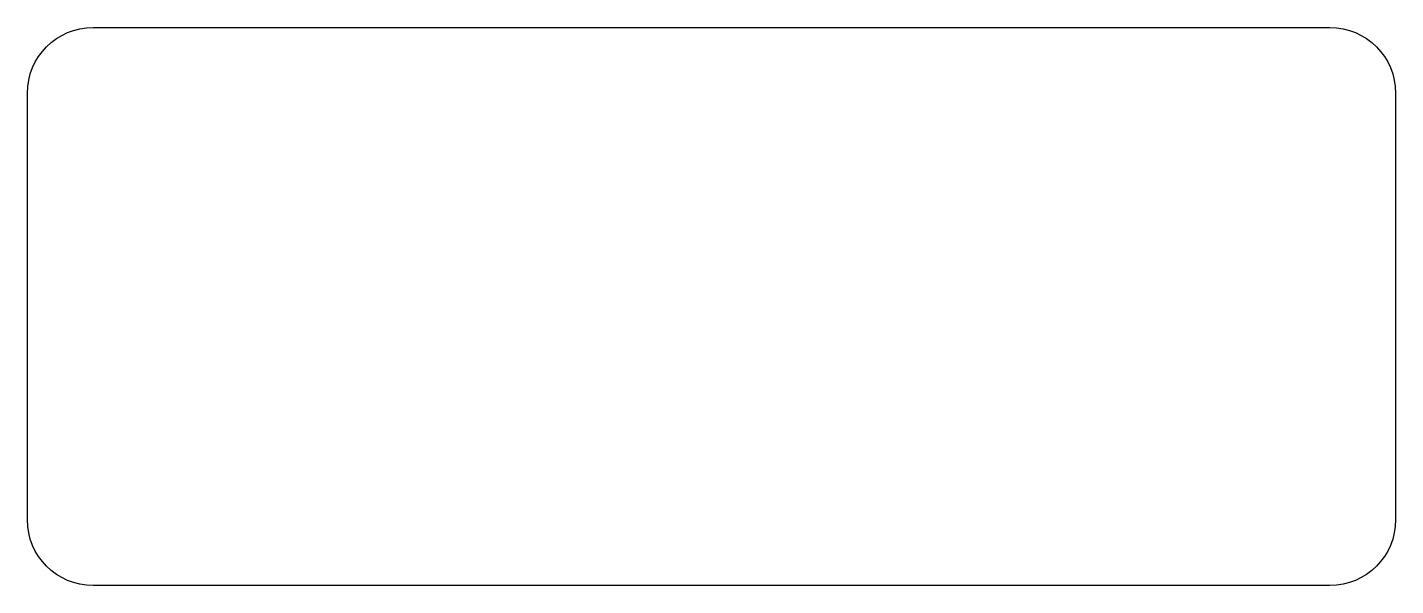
# Model space of a CAD drawing. Extents: x 25.2 to 87.5, y 254 to 279.4.
import ezdxf

# ---------------------------------------------------------------- set-up
doc = ezdxf.new("R2010")
doc.units = 0
doc.layers.add('drawing', color=7, linetype='CONTINUOUS')

msp = doc.modelspace()

# ---------------------------------------------------------------- linework, layer by layer
at = {"layer": 'drawing', "color": 3}
for points in [[(28.205431, 279.409972), (84.534393, 279.409972)], [(25.204912, 257.012963), (25.204912, 276.406981)], [(87.534912, 276.406981), (87.534912, 257.012963)], [(84.534393, 254.009972), (28.205431, 254.009972)]]:
    msp.add_lwpolyline(points, dxfattribs=at)
msp.add_lwpolyline([(28.205431, 279.409972)], close=True, dxfattribs=at)
for points in [[(25.204912, 276.406981), (25.204912, 278.070638), (26.543144, 279.409972), (28.205431, 279.409972)], [(84.534393, 279.409972), (86.19668, 279.409972), (87.534912, 278.070638), (87.534912, 276.406981)], [(28.205431, 254.009972), (26.543144, 254.009972), (25.204912, 255.349306), (25.204912, 257.012963)], [(87.534912, 257.012963), (87.534912, 255.349306), (86.19668, 254.009972), (84.534393, 254.009972)]]:
    msp.add_open_spline(points, degree=3, dxfattribs=at)

doc.saveas('drawing.dxf')
